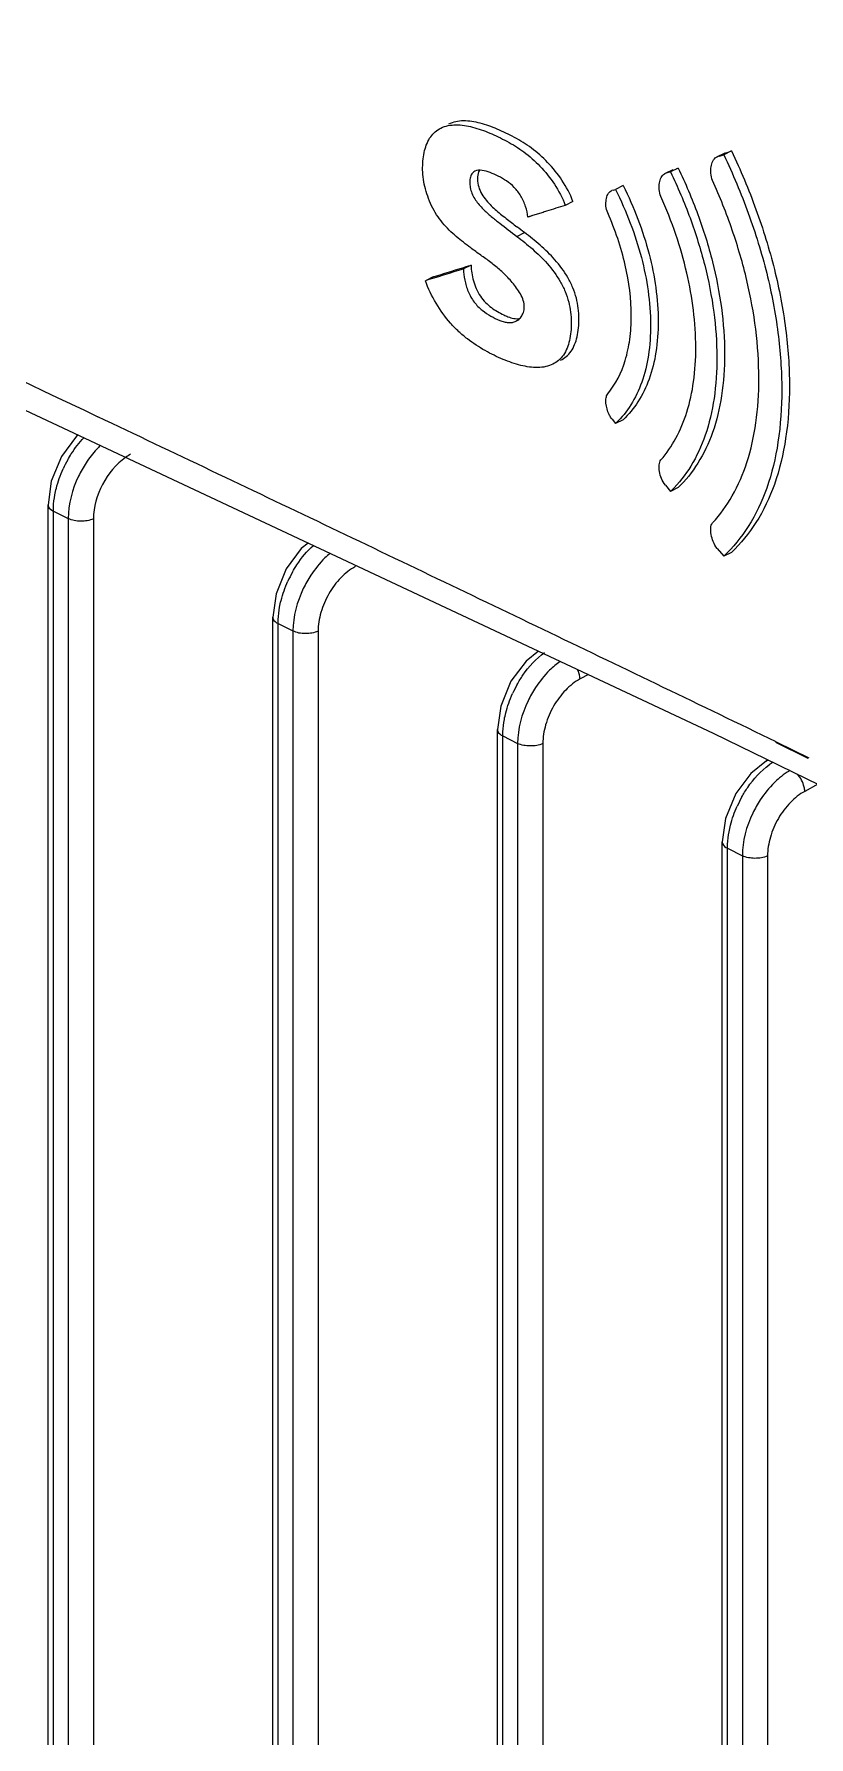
# Model space of a CAD drawing. Header units: millimetres. Extents: x 1177 to 4147, y 93 to 2194.
# Drawn here: x 3192.01 to 3207.03, y 859.82 to 892.83 of the extents above; entities that cross this region are included whole.
import ezdxf

# ---------------------------------------------------------------- set-up
doc = ezdxf.new("R2010")
doc.units = ezdxf.units.MM
doc.header["$LTSCALE"] = 0.1
doc.layers.get('0').update_dxf_attribs({"lineweight": 13})

# ---------------------------------------------------------------- blocks, each defined once
blk = doc.blocks.new('01')
for p, q in [((3507.823, 854.607), (3507.611, 854.501)), ((3507.611, 854.501), (3507.632, 854.509)), ((3507.632, 854.509), (3507.844, 854.615)), ((3507.693, 854.529), (3507.632, 854.509)), ((3508.027, 854.674), (3507.815, 854.568)), ((3507.844, 854.615), (3507.823, 854.607)), ((3507.844, 854.615), (3507.966, 854.655)), ((3507.966, 854.655), (3508.027, 854.674)), ((3506.389, 854.147), (3506.177, 854.041)), ((3506.177, 854.041), (3506.197, 854.05)), ((3506.41, 854.156), (3506.197, 854.05)), ((3506.245, 854.065), (3506.197, 854.05)), ((3506.34, 854.095), (3506.245, 854.065)), ((3506.552, 854.201), (3506.34, 854.095)), ((3506.41, 854.156), (3506.389, 854.147)), ((3506.504, 854.186), (3506.552, 854.201)), ((3504.7, 853.571), (3504.721, 853.579)), ((3504.754, 853.589), (3504.721, 853.579)), ((3505.032, 853.717), (3504.82, 853.611)), ((3504.999, 853.706), (3505.032, 853.717)), ((3503.64, 853.275), (3503.428, 853.169)), ((3477.759, 852.522), (3507.527, 838.552)), ((3502.085, 852.309), (3502.298, 852.415)), ((3499.765, 851.187), (3499.553, 851.081)), ((3500.817, 851.514), (3500.605, 851.408)), ((3504.722, 847.247), (3504.82, 847.125)), ((3505.032, 847.231), (3504.82, 847.125)), ((3506.198, 845.421), (3506.34, 845.246)), ((3506.552, 845.352), (3506.34, 845.246)), ((3489.104, 775.162), (3489.104, 844.878)), ((3489.251, 774.985), (3489.251, 844.701)), ((3489.251, 844.701), (3489.663, 844.495)), ((3489.663, 844.495), (3489.663, 774.779)), ((3490.361, 844.49), (3490.361, 774.774)), ((3507.633, 843.671), (3507.815, 843.451)), ((3508.027, 843.557), (3507.815, 843.451)), ((3495.327, 772.051), (3495.327, 841.766)), ((3495.473, 771.874), (3495.473, 841.589)), ((3495.473, 841.589), (3495.886, 841.383)), ((3495.886, 841.383), (3495.886, 771.668)), ((3496.583, 841.379), (3496.583, 771.663)), ((3504.066, 840.177), (3503.837, 840.054)), ((3501.549, 768.939), (3501.549, 838.655)), ((3501.696, 768.763), (3501.696, 838.478)), ((3501.696, 838.478), (3502.108, 838.272)), ((3507.527, 838.552), (3540.074, 822.635)), ((3502.108, 838.272), (3502.108, 768.556)), ((3502.806, 838.267), (3502.806, 768.552)), ((3509.25, 838.305), (3510.145, 837.866)), ((3509.271, 838.311), (3510.174, 837.874)), ((3508.996, 837.787), (3509.039, 837.813)), ((3510.421, 837.137), (3510.06, 836.943)), ((3507.772, 765.828), (3507.772, 835.544)), ((3507.918, 765.651), (3507.918, 835.367)), ((3507.918, 835.367), (3508.331, 835.161)), ((3508.331, 835.161), (3508.331, 765.445)), ((3509.028, 835.156), (3509.028, 765.441))]:
    blk.add_line(p, q)
for points in [[(3489.937, 846.807), (3489.895, 846.774), (3489.479, 846.215), (3489.195, 845.527), (3489.104, 844.877)], [(3496.31, 843.817), (3496.117, 843.663), (3495.702, 843.104), (3495.417, 842.416), (3495.327, 841.766)], [(3502.683, 840.826), (3502.34, 840.551), (3501.924, 839.993), (3501.64, 839.304), (3501.549, 838.655)], [(3508.996, 837.787), (3508.562, 837.44), (3508.147, 836.882), (3507.862, 836.193), (3507.772, 835.543)]]:
    blk.add_lwpolyline(points)
for centre, radius, start, end in [((3497.126, 887.501), 34.624, 287.7701, 287.9821), ((3500.047, 868.434), 15.573, 287.5919, 287.8469), ((3481.795, 825.958), 33.471, 52.2266, 52.6746), ((2220.563, -1827.168), 2960.668, 64.465803, 64.600285), ((3503.127, 848.916), 2.464, 313.3912, 313.9764), ((3492.552, 844.501), 3.325, 150.8427, 155.6758), ((3504.07, 847.606), 3.274, 313.8882, 314.5352), ((2261.715, -1740.981), 2865.16, 64.326838, 64.465435), ((3498.775, 841.39), 3.325, 150.8427, 155.6758), ((2301.205, -1658.787), 2773.972, 64.182851, 64.326462), ((3504.565, 838.729), 2.218, 125.1456, 130.1203), ((3504.997, 838.278), 3.325, 150.8427, 155.6758), ((3510.21, 836.124), 1.923, 122.4011, 126.25), ((3511.22, 835.167), 3.325, 150.8427, 155.6758)]:
    blk.add_arc(centre, radius, start, end)
for points, knots in [([(3547.494, 840.852), (3543.844, 842.702), (3529.13, 850.09), (3514.302, 857.253), (3503.103, 862.517)], [0, 0, 0, 0, 0.248513, 1, 1, 1, 1]), ([(3499.982, 855.308), (3500.109, 855.371), (3500.414, 855.427), (3500.876, 855.345), (3501.262, 855.207), (3501.574, 855.066), (3501.896, 854.902), (3502.299, 854.652), (3502.749, 854.256), (3503.145, 853.761), (3503.35, 853.375), (3503.428, 853.169)], [0, 0, 0, 0, 0.097822, 0.20436, 0.318952, 0.378614, 0.439594, 0.566663, 0.703095, 0.848934, 1, 1, 1, 1]), ([(3503.64, 853.275), (3503.562, 853.481), (3503.357, 853.867), (3502.961, 854.362), (3502.51, 854.758), (3502.107, 855.009), (3501.785, 855.172), (3501.473, 855.314), (3501.158, 855.426), (3500.842, 855.493), (3500.614, 855.513), (3500.394, 855.492), (3500.257, 855.445), (3500.194, 855.413)], [0, 0, 0, 0, 0.150947, 0.296735, 0.433132, 0.560152, 0.621093, 0.680734, 0.795223, 0.849682, 0.90186, 0.951712, 1, 1, 1, 1]), ([(3474.462, 854.866), (3475.802, 854.239), (3481.148, 851.733), (3486.488, 849.212), (3490.485, 847.315)], [0, 0, 0, 0, 0.250578, 1, 1, 1, 1]), ([(3500.808, 851.991), (3500.673, 852.093), (3500.397, 852.302), (3500.078, 852.61), (3499.859, 852.905), (3499.722, 853.155), (3499.613, 853.418), (3499.534, 853.685), (3499.485, 853.951), (3499.473, 854.208), (3499.488, 854.453), (3499.537, 854.747), (3499.643, 855.015), (3499.821, 855.212), (3499.927, 855.281), (3499.982, 855.308)], [0, 0, 0, 0, 0.127789, 0.262153, 0.332951, 0.405173, 0.477139, 0.547741, 0.615864, 0.680546, 0.742175, 0.800625, 0.906029, 0.95382, 1, 1, 1, 1]), ([(3507.507, 853.858), (3507.479, 853.92), (3507.449, 854.049), (3507.456, 854.234), (3507.501, 854.393), (3507.569, 854.479), (3507.611, 854.501)], [0, 0, 0, 0, 0.29226, 0.55851, 0.795428, 1, 1, 1, 1]), ([(3507.815, 854.568), (3508.068, 854.04), (3508.52, 852.964), (3509.031, 851.315), (3509.345, 849.675), (3509.455, 848.104), (3509.362, 846.653), (3509.062, 845.366), (3508.552, 844.285), (3508.076, 843.696), (3507.815, 843.451)], [0, 0, 0, 0, 0.149326, 0.29698, 0.439634, 0.574027, 0.697692, 0.809125, 0.908873, 1, 1, 1, 1]), ([(3508.027, 854.674), (3508.28, 854.146), (3508.732, 853.071), (3509.243, 851.421), (3509.558, 849.782), (3509.668, 848.21), (3509.575, 846.759), (3509.274, 845.472), (3508.765, 844.391), (3508.288, 843.802), (3508.027, 843.557)], [0, 0, 0, 0, 0.1493, 0.29698, 0.439615, 0.574033, 0.697704, 0.809113, 0.908892, 1, 1, 1, 1]), ([(3500.922, 854.111), (3500.89, 854.094), (3500.829, 854.039), (3500.786, 853.916), (3500.78, 853.773), (3500.799, 853.617), (3500.855, 853.46), (3500.964, 853.267), (3501.143, 853.065), (3501.375, 852.858), (3501.691, 852.61), (3501.929, 852.431), (3502.085, 852.309)], [0, 0, 0, 0, 0.045661, 0.097563, 0.157924, 0.223617, 0.293232, 0.364034, 0.499266, 0.627665, 0.752526, 1, 1, 1, 1]), ([(3502.391, 852.844), (3502.383, 852.944), (3502.335, 853.146), (3502.212, 853.429), (3502.026, 853.669), (3501.805, 853.845), (3501.578, 853.977), (3501.354, 854.08), (3501.138, 854.147), (3500.983, 854.142), (3500.922, 854.111)], [0, 0, 0, 0, 0.140698, 0.287888, 0.429857, 0.560385, 0.681844, 0.797257, 0.904663, 1, 1, 1, 1]), ([(3501.048, 854.139), (3501.014, 854.085), (3500.986, 853.942), (3500.999, 853.804), (3501.016, 853.73)], [0, 0, 0, 0, 0.458348, 1, 1, 1, 1]), ([(3506.076, 853.415), (3506.049, 853.475), (3506.02, 853.601), (3506.026, 853.783), (3506.07, 853.937), (3506.136, 854.021), (3506.177, 854.041)], [0, 0, 0, 0, 0.293786, 0.560465, 0.796614, 1, 1, 1, 1]), ([(3506.34, 854.095), (3506.541, 853.679), (3506.9, 852.832), (3507.308, 851.533), (3507.561, 850.242), (3507.652, 849.001), (3507.581, 847.85), (3507.346, 846.824), (3506.946, 845.954), (3506.572, 845.474), (3506.367, 845.272)], [0, 0, 0, 0, 0.148584, 0.295303, 0.437041, 0.570813, 0.694399, 0.806449, 0.907408, 1, 1, 1, 1]), ([(3506.552, 854.201), (3506.754, 853.783), (3507.116, 852.931), (3507.648, 851.229), (3507.893, 849.522), (3507.79, 847.927), (3507.548, 846.899), (3507.141, 846.03), (3506.76, 845.552), (3506.552, 845.352)], [0, 0, 0, 0, 0.148868, 0.295888, 0.571187, 0.69476, 0.806665, 0.907509, 1, 1, 1, 1]), ([(3501.016, 853.73), (3501.032, 853.661), (3501.083, 853.525), (3501.201, 853.347), (3501.339, 853.192), (3501.532, 853.01), (3501.785, 852.807), (3501.989, 852.652), (3502.09, 852.575)], [0, 0, 0, 0, 0.133655, 0.267499, 0.396427, 0.521065, 0.76239, 1, 1, 1, 1]), ([(3504.603, 852.959), (3504.576, 853.019), (3504.547, 853.142), (3504.553, 853.319), (3504.595, 853.469), (3504.66, 853.551), (3504.7, 853.571)], [0, 0, 0, 0, 0.29569, 0.562156, 0.797294, 1, 1, 1, 1]), ([(3504.82, 853.611), (3504.97, 853.307), (3505.241, 852.689), (3505.642, 851.451), (3505.829, 850.205), (3505.755, 849.038), (3505.576, 848.284), (3505.273, 847.644), (3504.992, 847.291), (3504.838, 847.143)], [0, 0, 0, 0, 0.148343, 0.294737, 0.569056, 0.69254, 0.804808, 0.906394, 1, 1, 1, 1]), ([(3505.032, 853.717), (3505.332, 853.111), (3505.806, 851.885), (3506.042, 850.295), (3505.964, 849.124), (3505.78, 848.369), (3505.473, 847.729), (3505.188, 847.379), (3505.032, 847.231)], [0, 0, 0, 0, 0.294849, 0.569402, 0.692887, 0.804972, 0.906507, 1, 1, 1, 1]), ([(3507.507, 844.374), (3507.716, 844.602), (3508.096, 845.133), (3508.5, 846.076), (3508.74, 847.177), (3508.843, 848.873), (3508.601, 850.683), (3508.07, 852.497), (3507.709, 853.409), (3507.507, 853.858)], [0, 0, 0, 0, 0.093099, 0.194734, 0.307219, 0.430838, 0.705118, 0.851463, 1, 1, 1, 1]), ([(3503.428, 853.169), (3503.341, 853.142), (3503.168, 853.087), (3502.952, 853.019), (3502.78, 852.965), (3502.672, 852.931), (3502.586, 852.903), (3502.532, 852.886), (3502.488, 852.875), (3502.457, 852.862), (3502.425, 852.85), (3502.403, 852.846), (3502.391, 852.844)], [0, 0, 0, 0, 0.25056, 0.500686, 0.625593, 0.750391, 0.812722, 0.875128, 0.906333, 0.937357, 0.968443, 1, 1, 1, 1]), ([(3506.076, 846.122), (3506.234, 846.304), (3506.52, 846.725), (3506.825, 847.46), (3507.006, 848.31), (3507.083, 849.608), (3506.901, 850.989), (3506.501, 852.374), (3506.228, 853.071), (3506.076, 853.415)], [0, 0, 0, 0, 0.094783, 0.197756, 0.310884, 0.434384, 0.706917, 0.852228, 1, 1, 1, 1]), ([(3504.603, 847.948), (3504.824, 848.218), (3505.074, 848.724), (3505.23, 849.473), (3505.284, 850.362), (3505.127, 851.559), (3504.807, 852.494), (3504.603, 852.959)], [0, 0, 0, 0, 0.200033, 0.313896, 0.437424, 0.70864, 1, 1, 1, 1]), ([(3502.085, 852.309), (3502.232, 852.197), (3502.528, 851.963), (3502.947, 851.559), (3503.245, 851.153), (3503.43, 850.786), (3503.557, 850.411), (3503.602, 850.031), (3503.587, 849.672), (3503.539, 849.361), (3503.436, 849.077), (3503.249, 848.872), (3503.141, 848.801), (3503.084, 848.772)], [0, 0, 0, 0, 0.130061, 0.265848, 0.409219, 0.482476, 0.554371, 0.687679, 0.749034, 0.806764, 0.909463, 0.955513, 1, 1, 1, 1]), ([(3503.297, 848.878), (3503.353, 848.906), (3503.462, 848.977), (3503.596, 849.127), (3503.695, 849.317), (3503.763, 849.536), (3503.799, 849.779), (3503.815, 850.137), (3503.769, 850.518), (3503.642, 850.894), (3503.456, 851.26), (3503.159, 851.666), (3502.74, 852.07), (3502.444, 852.303), (3502.298, 852.415)], [0, 0, 0, 0, 0.044525, 0.090633, 0.140164, 0.193797, 0.251511, 0.312836, 0.446239, 0.518025, 0.591325, 0.734654, 0.870227, 1, 1, 1, 1]), ([(3502.062, 849.961), (3502.099, 849.979), (3502.168, 850.029), (3502.245, 850.138), (3502.295, 850.279), (3502.293, 850.451), (3502.236, 850.631), (3502.106, 850.855), (3501.906, 851.103), (3501.645, 851.365), (3501.369, 851.59), (3501.086, 851.79), (3500.9, 851.922), (3500.808, 851.991)], [0, 0, 0, 0, 0.044252, 0.091171, 0.143688, 0.205222, 0.274999, 0.347241, 0.487247, 0.6216, 0.750277, 0.875234, 1, 1, 1, 1]), ([(3500.605, 851.408), (3500.517, 851.38), (3500.167, 851.271), (3499.816, 851.162), (3499.553, 851.081)], [0, 0, 0, 0, 0.250511, 1, 1, 1, 1]), ([(3499.765, 851.187), (3500.028, 851.268), (3500.379, 851.377), (3500.729, 851.486), (3500.817, 851.514)], [0, 0, 0, 0, 0.749088, 1, 1, 1, 1]), ([(3500.605, 851.408), (3500.609, 851.305), (3500.636, 851.092), (3500.712, 850.832), (3500.807, 850.629), (3500.929, 850.446), (3501.115, 850.261), (3501.362, 850.101), (3501.568, 849.998), (3501.731, 849.942), (3501.849, 849.92), (3501.962, 849.923), (3502.031, 849.945), (3502.062, 849.961)], [0, 0, 0, 0, 0.133371, 0.275385, 0.348785, 0.421676, 0.558947, 0.684153, 0.800931, 0.855678, 0.907002, 0.954728, 1, 1, 1, 1]), ([(3500.817, 851.514), (3500.823, 851.368), (3500.859, 851.145), (3500.956, 850.858), (3501.069, 850.652), (3501.213, 850.474), (3501.428, 850.294), (3501.605, 850.191), (3501.723, 850.135)], [0, 0, 0, 0, 0.250152, 0.383514, 0.519579, 0.651388, 0.774603, 1, 1, 1, 1]), ([(3503.084, 848.772), (3503.021, 848.741), (3502.884, 848.693), (3502.662, 848.671), (3502.431, 848.688), (3502.106, 848.752), (3501.692, 848.897), (3501.194, 849.141), (3500.786, 849.407), (3500.471, 849.67), (3500.163, 849.986), (3499.832, 850.45), (3499.632, 850.865), (3499.553, 851.081)], [0, 0, 0, 0, 0.046185, 0.094201, 0.144763, 0.197861, 0.310733, 0.431403, 0.560336, 0.628742, 0.700206, 0.849273, 1, 1, 1, 1]), ([(3501.723, 850.135), (3501.761, 850.117), (3501.9, 850.055), (3502.059, 850.017), (3502.169, 850.034)], [0, 0, 0, 0, 0.273437, 1, 1, 1, 1]), ([(3504.64, 847.38), (3504.593, 847.478), (3504.551, 847.633), (3504.55, 847.828), (3504.577, 847.917), (3504.603, 847.948)], [0, 0, 0, 0, 0.552532, 0.795436, 1, 1, 1, 1]), ([(3504.722, 847.247), (3504.714, 847.257), (3504.683, 847.299), (3504.657, 847.344), (3504.64, 847.38)], [0, 0, 0, 0, 0.246288, 1, 1, 1, 1]), ([(3489.648, 846.121), (3489.68, 846.178), (3489.81, 846.396), (3489.966, 846.599), (3490.096, 846.735)], [0, 0, 0, 0, 0.256508, 1, 1, 1, 1]), ([(3490.551, 846.521), (3490.515, 846.485), (3490.372, 846.337), (3490.245, 846.172), (3490.16, 846.041)], [0, 0, 0, 0, 0.243866, 1, 1, 1, 1]), ([(3490.16, 846.041), (3490.082, 845.922), (3489.814, 845.448), (3489.663, 844.898), (3489.663, 844.495)], [0, 0, 0, 0, 0.260717, 1, 1, 1, 1]), ([(3491.252, 846.191), (3490.983, 846.003), (3490.555, 845.472), (3490.361, 844.818), (3490.361, 844.49)], [0, 0, 0, 0, 0.500215, 1, 1, 1, 1]), ([(3506.198, 845.421), (3506.153, 845.476), (3506.086, 845.6), (3506.031, 845.792), (3506.017, 845.968), (3506.044, 846.084), (3506.076, 846.122)], [0, 0, 0, 0, 0.284571, 0.556277, 0.800454, 1, 1, 1, 1]), ([(3489.295, 845.157), (3489.306, 845.217), (3489.36, 845.461), (3489.444, 845.698), (3489.522, 845.871)], [0, 0, 0, 0, 0.244225, 1, 1, 1, 1]), ([(3489.251, 844.701), (3489.251, 844.738), (3489.255, 844.891), (3489.274, 845.043), (3489.295, 845.157)], [0, 0, 0, 0, 0.241689, 1, 1, 1, 1]), ([(3489.104, 844.877), (3489.104, 844.861), (3489.122, 844.781), (3489.195, 844.729), (3489.251, 844.701)], [0, 0, 0, 0, 0.209565, 1, 1, 1, 1]), ([(3490.361, 844.49), (3490.253, 844.439), (3490.011, 844.402), (3489.769, 844.442), (3489.663, 844.495)], [0, 0, 0, 0, 0.501917, 1, 1, 1, 1]), ([(3507.633, 843.671), (3507.587, 843.726), (3507.518, 843.851), (3507.462, 844.045), (3507.446, 844.222), (3507.473, 844.338), (3507.507, 844.374)], [0, 0, 0, 0, 0.287315, 0.559583, 0.802853, 1, 1, 1, 1]), ([(3495.871, 843.01), (3495.91, 843.081), (3496.074, 843.35), (3496.278, 843.596), (3496.451, 843.753)], [0, 0, 0, 0, 0.259556, 1, 1, 1, 1]), ([(3496.913, 843.536), (3496.864, 843.495), (3496.665, 843.313), (3496.494, 843.101), (3496.382, 842.93)], [0, 0, 0, 0, 0.240639, 1, 1, 1, 1]), ([(3497.615, 843.165), (3497.467, 843.086), (3497.187, 842.862), (3496.863, 842.424), (3496.643, 841.917), (3496.583, 841.554), (3496.583, 841.379)], [0, 0, 0, 0, 0.234324, 0.493124, 0.755655, 1, 1, 1, 1]), ([(3495.517, 842.046), (3495.529, 842.106), (3495.582, 842.35), (3495.667, 842.587), (3495.744, 842.759)], [0, 0, 0, 0, 0.244225, 1, 1, 1, 1]), ([(3496.382, 842.93), (3496.304, 842.811), (3496.037, 842.336), (3495.886, 841.787), (3495.886, 841.383)], [0, 0, 0, 0, 0.260717, 1, 1, 1, 1]), ([(3495.327, 841.766), (3495.327, 841.749), (3495.344, 841.67), (3495.418, 841.617), (3495.473, 841.589)], [0, 0, 0, 0, 0.209565, 1, 1, 1, 1]), ([(3495.473, 841.589), (3495.473, 841.626), (3495.477, 841.779), (3495.496, 841.932), (3495.517, 842.046)], [0, 0, 0, 0, 0.241689, 1, 1, 1, 1]), ([(3496.583, 841.379), (3496.476, 841.328), (3496.234, 841.291), (3495.991, 841.33), (3495.886, 841.383)], [0, 0, 0, 0, 0.501917, 1, 1, 1, 1]), ([(3502.093, 839.898), (3502.143, 839.989), (3502.349, 840.32), (3502.618, 840.616), (3502.85, 840.786)], [0, 0, 0, 0, 0.264322, 1, 1, 1, 1]), ([(3503.136, 840.425), (3503.086, 840.383), (3502.887, 840.202), (3502.717, 839.99), (3502.605, 839.819)], [0, 0, 0, 0, 0.240639, 1, 1, 1, 1]), ([(3503.837, 840.054), (3503.836, 840.075), (3503.827, 840.166), (3503.798, 840.255), (3503.769, 840.319)], [0, 0, 0, 0, 0.232512, 1, 1, 1, 1]), ([(3502.605, 839.819), (3502.527, 839.7), (3502.259, 839.225), (3502.108, 838.675), (3502.108, 838.272)], [0, 0, 0, 0, 0.260717, 1, 1, 1, 1]), ([(3503.837, 840.054), (3503.69, 839.975), (3503.409, 839.75), (3503.085, 839.312), (3502.866, 838.805), (3502.806, 838.442), (3502.806, 838.267)], [0, 0, 0, 0, 0.234324, 0.493124, 0.755655, 1, 1, 1, 1]), ([(3501.74, 838.935), (3501.751, 838.995), (3501.805, 839.239), (3501.889, 839.476), (3501.967, 839.648)], [0, 0, 0, 0, 0.244225, 1, 1, 1, 1]), ([(3501.696, 838.478), (3501.696, 838.515), (3501.7, 838.668), (3501.719, 838.821), (3501.74, 838.935)], [0, 0, 0, 0, 0.241689, 1, 1, 1, 1]), ([(3501.549, 838.655), (3501.549, 838.638), (3501.567, 838.559), (3501.64, 838.506), (3501.696, 838.478)], [0, 0, 0, 0, 0.209565, 1, 1, 1, 1]), ([(3502.806, 838.267), (3502.698, 838.216), (3502.456, 838.18), (3502.214, 838.219), (3502.108, 838.272)], [0, 0, 0, 0, 0.501917, 1, 1, 1, 1]), ([(3508.316, 836.787), (3508.366, 836.877), (3508.572, 837.209), (3508.841, 837.505), (3509.072, 837.675)], [0, 0, 0, 0, 0.264322, 1, 1, 1, 1]), ([(3509.646, 837.518), (3509.621, 837.504), (3509.521, 837.442), (3509.427, 837.371), (3509.358, 837.314)], [0, 0, 0, 0, 0.242457, 1, 1, 1, 1]), ([(3510.06, 836.943), (3510.058, 836.983), (3510.03, 837.155), (3509.945, 837.317), (3509.857, 837.417)], [0, 0, 0, 0, 0.23423, 1, 1, 1, 1]), ([(3509.358, 837.314), (3509.309, 837.272), (3509.11, 837.09), (3508.94, 836.878), (3508.827, 836.707)], [0, 0, 0, 0, 0.240639, 1, 1, 1, 1]), ([(3507.962, 835.823), (3507.974, 835.883), (3508.028, 836.127), (3508.112, 836.365), (3508.189, 836.537)], [0, 0, 0, 0, 0.244225, 1, 1, 1, 1]), ([(3508.827, 836.707), (3508.749, 836.589), (3508.482, 836.114), (3508.331, 835.564), (3508.331, 835.161)], [0, 0, 0, 0, 0.260717, 1, 1, 1, 1]), ([(3510.06, 836.943), (3509.912, 836.864), (3509.632, 836.639), (3509.308, 836.201), (3509.088, 835.694), (3509.028, 835.331), (3509.028, 835.156)], [0, 0, 0, 0, 0.234324, 0.493124, 0.755655, 1, 1, 1, 1]), ([(3507.772, 835.543), (3507.772, 835.527), (3507.789, 835.447), (3507.863, 835.395), (3507.918, 835.367)], [0, 0, 0, 0, 0.209565, 1, 1, 1, 1]), ([(3507.918, 835.367), (3507.918, 835.404), (3507.922, 835.557), (3507.941, 835.709), (3507.962, 835.823)], [0, 0, 0, 0, 0.241689, 1, 1, 1, 1]), ([(3509.028, 835.156), (3508.921, 835.105), (3508.679, 835.069), (3508.436, 835.108), (3508.331, 835.161)], [0, 0, 0, 0, 0.501917, 1, 1, 1, 1])]:
    blk.add_open_spline(points, degree=3, knots=knots)
for points in [[(3491.392, 846.277), (3491.344, 846.251), (3491.297, 846.222), (3491.252, 846.191)], [(3508.996, 837.787), (3509.012, 837.797), (3509.031, 837.804), (3509.05, 837.808)]]:
    blk.add_open_spline(points, degree=3)

msp = doc.modelspace()

# ---------------------------------------------------------------- block references
at = {"xscale": 0.7, "yscale": 0.7, "zscale": 0.7}
msp.add_blockref('01', (749.903, 292.29), dxfattribs=at)

doc.saveas('drawing.dxf')
